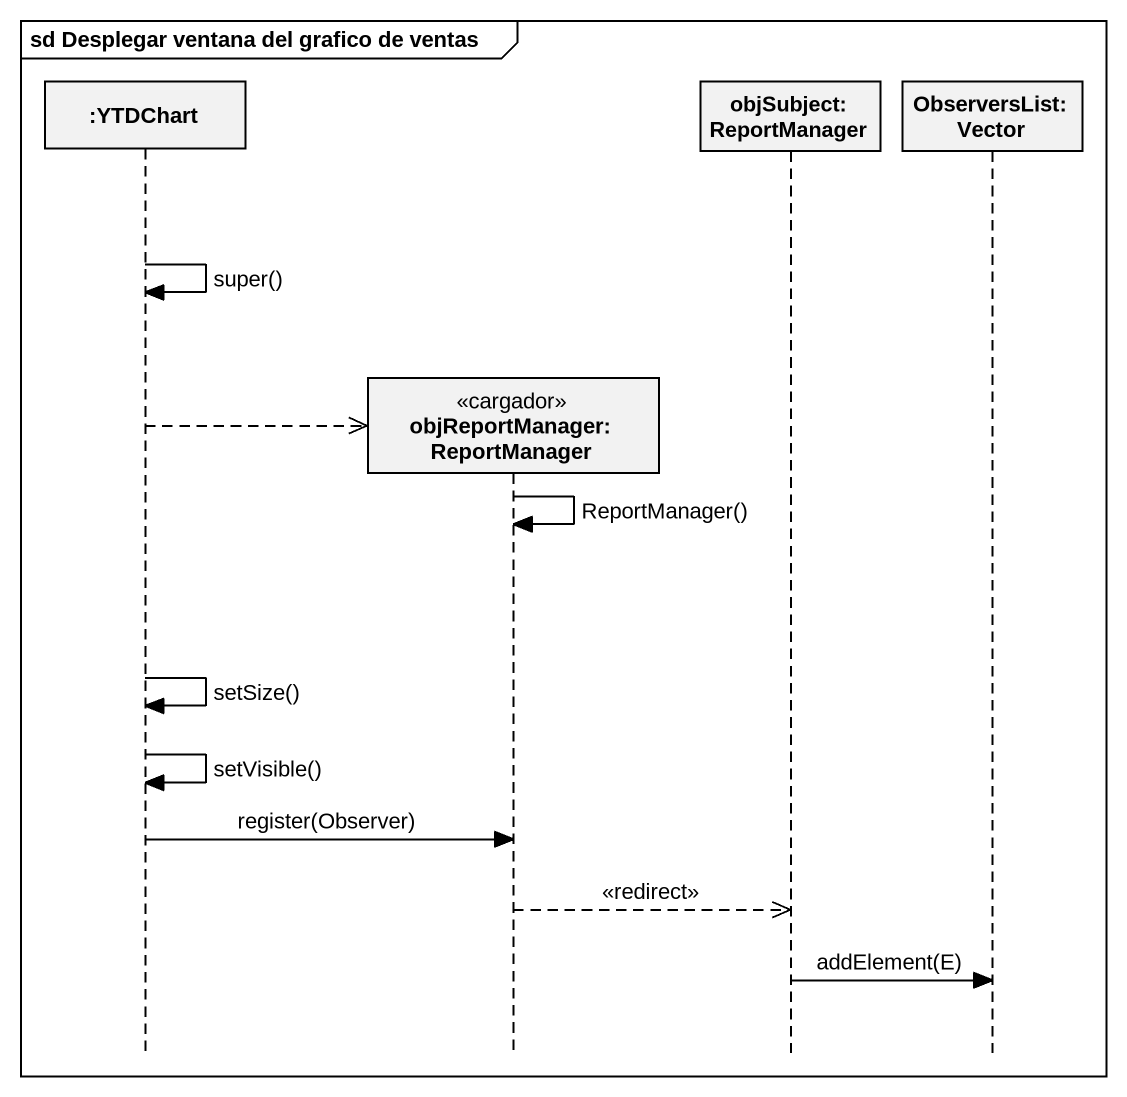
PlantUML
@startuml
mainframe sd Desplegar ventana del grafico de ventas
hide footbox
participant ":YTDChart" as YTDChart
participant "objReportManager: ReportManager" as objReportManager <<cargador>>
participant "objSubject: ReportManager" as objSubject_ReportManager
participant "ObserversList: Vector" as ObserversList_Vector

YTDChart -> YTDChart : super()
YTDChart -->> objReportManager **
objReportManager -> objReportManager : ReportManager()
YTDChart -> YTDChart : setSize()
YTDChart -> YTDChart : setVisible()
YTDChart -> objReportManager : register(Observer)
objReportManager -->> objSubject_ReportManager : <<redirect>>
objSubject_ReportManager -> ObserversList_Vector : addElement(E)
@enduml
